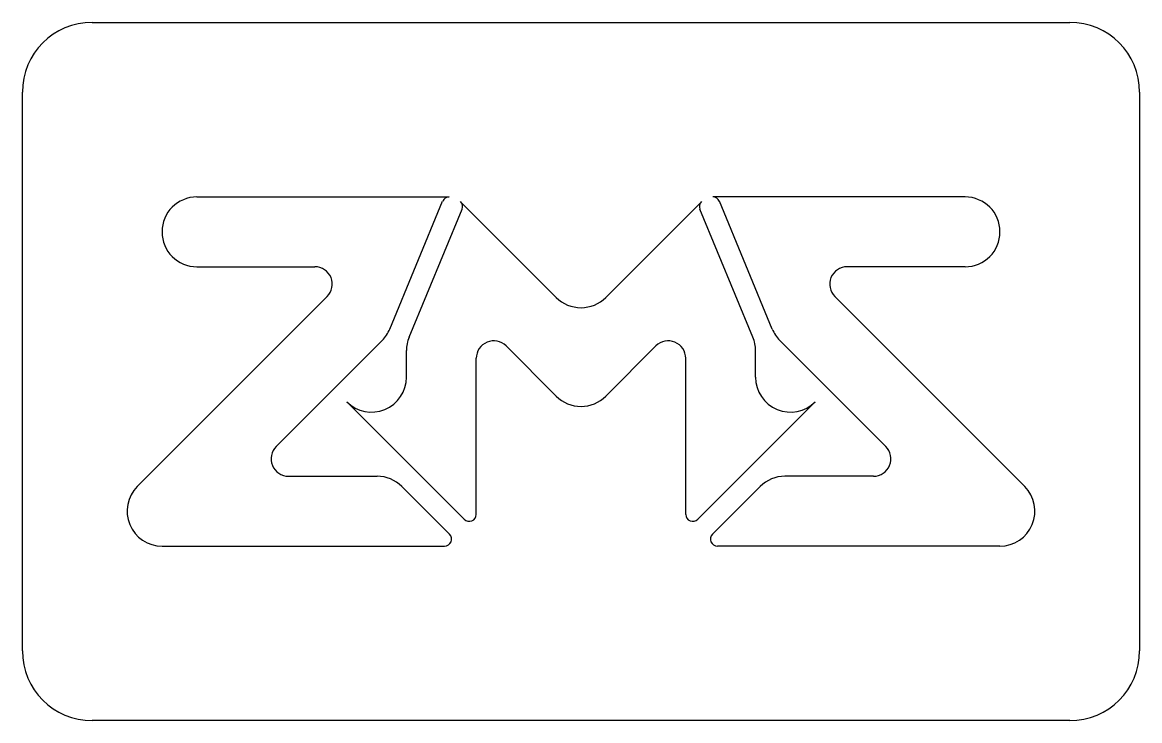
# Model space of a CAD drawing. Header units: millimetres. Extents: x -30 to 130, y 0 to 100.
import ezdxf

# ---------------------------------------------------------------- set-up
doc = ezdxf.new("R2010")
doc.units = ezdxf.units.MM
doc.layers.get('0').update_dxf_attribs({"linetype": 'CONTINUOUS', "lineweight": 25, "true_color": 0x000000})

msp = doc.modelspace()

# ---------------------------------------------------------------- linework, layer by layer
for p, q in [((-20, 100), (120, 100)), ((-30, 10), (-30, 90)), ((130, 90), (130, 10)), ((-5, 75), (31.12, 75)), ((22.61, 56.08), (30.19, 74.38)), ((32.75, 74.32), (46.46, 60.61)), ((67.25, 74.32), (53.54, 60.61)), ((105, 75), (68.88, 75)), ((77.39, 56.08), (69.81, 74.38)), ((25.38, 54.93), (32.96, 73.23)), ((74.62, 54.93), (67.04, 73.23)), ((-10, 70), (-10, 70)), ((110, 70), (110, 70)), ((-5, 65), (11.89, 65)), ((105, 65), (88.11, 65)), ((13.66, 60.73), (-13.54, 33.54)), ((86.34, 60.73), (113.54, 33.54)), ((21.53, 54.45), (6.34, 39.27)), ((78.47, 54.45), (93.66, 39.27)), ((25, 49.19), (25, 53.01)), ((39.27, 53.66), (46.46, 46.46)), ((60.73, 53.66), (53.54, 46.46)), ((75, 49.19), (75, 53.01)), ((35, 29.54), (35, 51.89)), ((65, 29.54), (65, 51.89)), ((16.46, 45.66), (33.29, 28.83)), ((83.54, 45.66), (66.71, 28.83)), ((8.11, 35), (20.81, 35)), ((91.89, 35), (79.19, 35)), ((24.34, 33.54), (31.17, 26.71)), ((75.66, 33.54), (68.83, 26.71)), ((-10, 25), (30.46, 25)), ((110, 25), (69.54, 25)), ((120, 0), (-20, 0))]:
    msp.add_line(p, q)
for centre, radius, start, end in [((-20, 90), 10, 90, 180), ((120, 90), 10, 0, 90), ((-5, 70), 5, 90, 180), ((31.12, 74), 1, 90, 157.5), ((32.04, 73.62), 1, 337.5, 45), ((67.96, 73.62), 1, 135, 202.5), ((68.88, 74), 1, 22.5, 90), ((105, 70), 5, 360, 90), ((-5, 70), 5, 180, 270), ((105, 70), 5, 270, 360), ((11.89, 62.5), 2.5, 315, 90), ((88.11, 62.5), 2.5, 90, 225), ((50, 64.14), 5, 225, 270), ((50, 64.14), 5, 270, 315), ((17.99, 57.99), 5, 315, 337.5), ((82.01, 57.99), 5, 202.5, 225), ((30, 53.01), 5, 157.5, 180), ((70, 53.01), 5, 0, 22.5), ((37.5, 51.89), 2.5, 45, 180), ((62.5, 51.89), 2.5, 360, 135), ((20, 49.19), 5, 225, 0), ((80, 49.19), 5, 180, 315), ((50, 50), 5, 225, 270), ((50, 50), 5, 270, 315), ((8.11, 37.5), 2.5, 135, 270), ((91.89, 37.5), 2.5, 270, 45), ((20.81, 30), 5, 45, 90), ((79.19, 30), 5, 90, 135), ((-10, 30), 5, 135, 270), ((110, 30), 5, 270, 45), ((34, 29.54), 1, 225, 0), ((66, 29.54), 1, 180, 315), ((30.46, 26), 1, 270, 45), ((69.54, 26), 1, 135, 270), ((-20, 10), 10, 180, 270), ((120, 10), 10, 270, 360)]:
    msp.add_arc(centre, radius, start, end)

doc.saveas('drawing.dxf')
